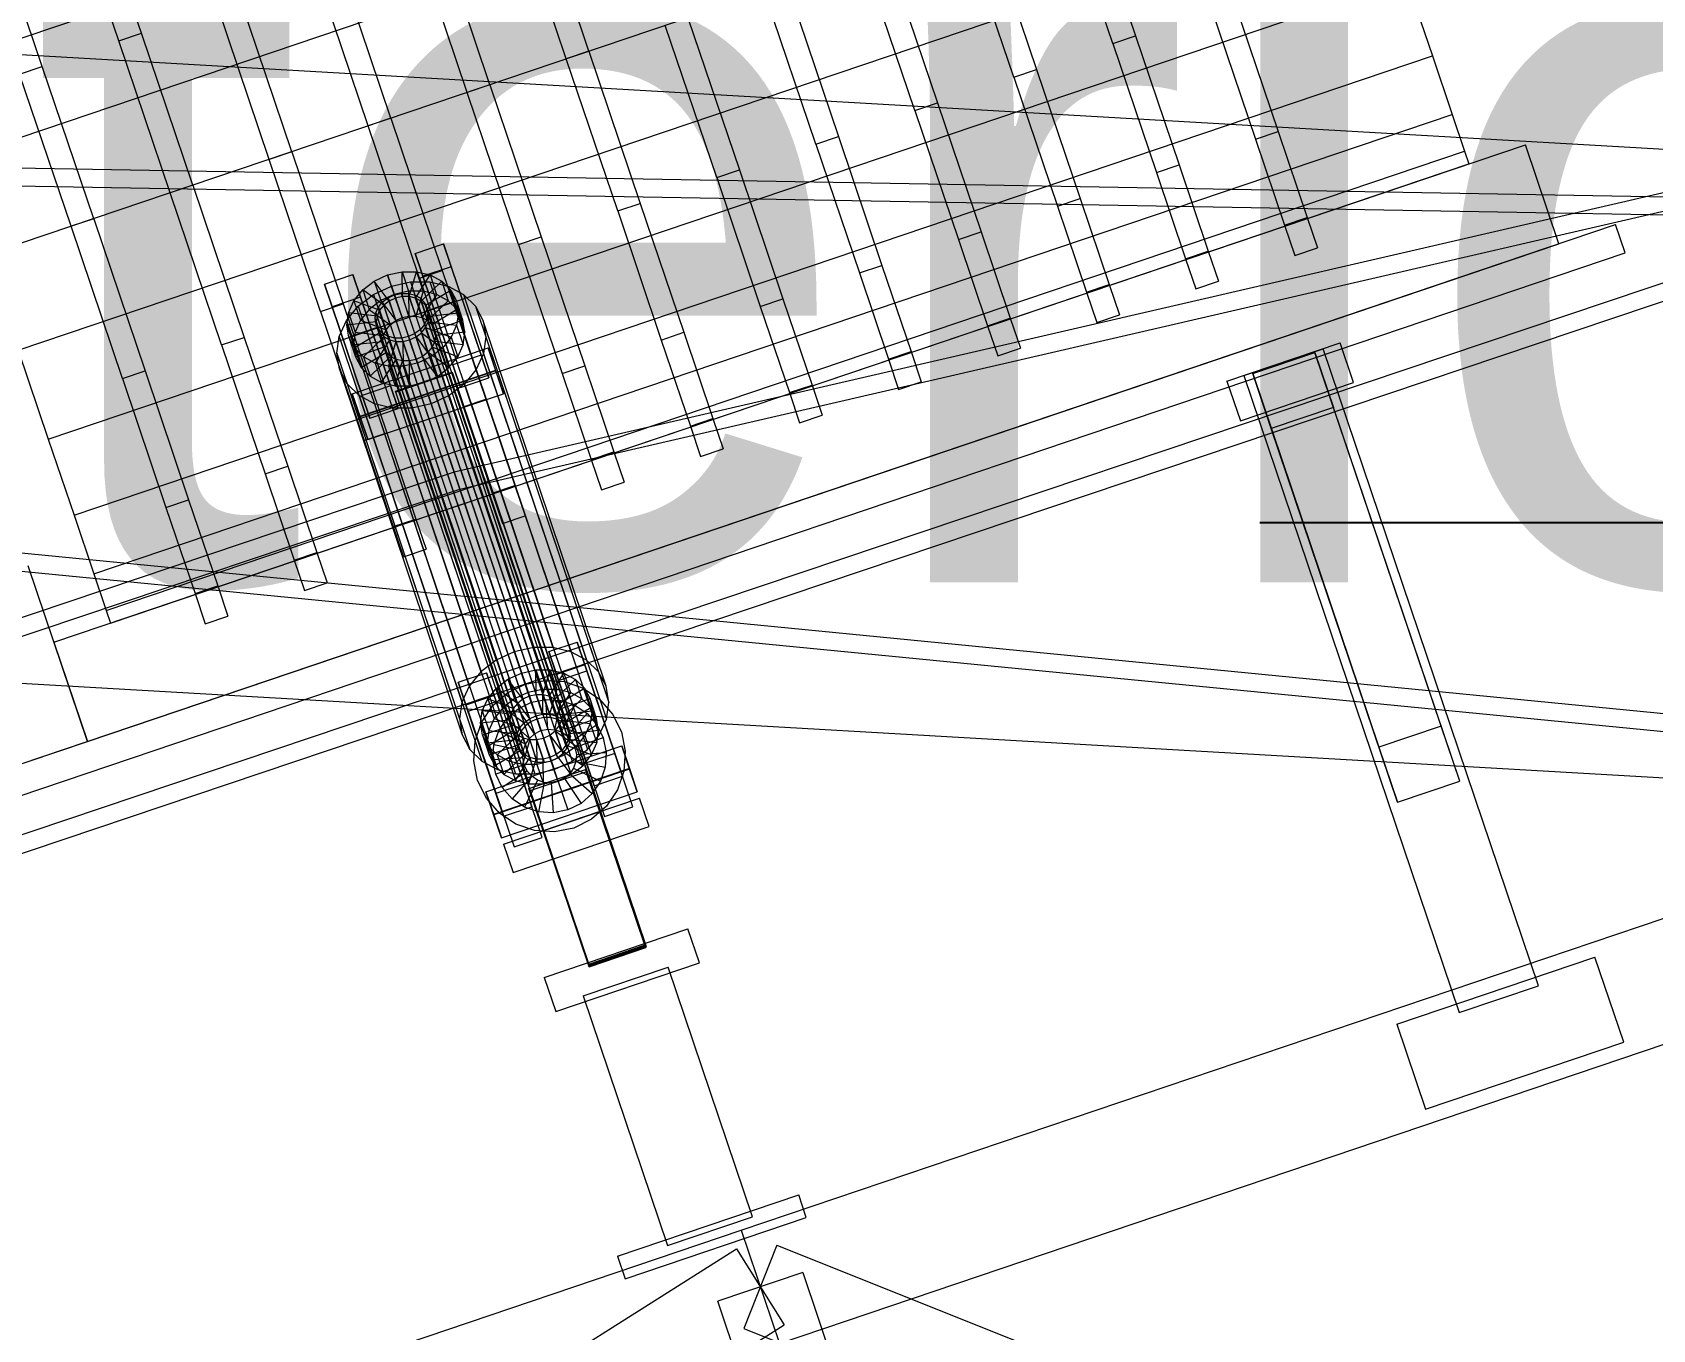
# Model space of a CAD drawing. Header units: millimetres. Extents: x -191664 to 191490, y -197311 to 10263.
# Drawn here: x 10054 to 10596, y 3220 to 3654 of the extents above; entities that cross this region are included whole.
import ezdxf

# ---------------------------------------------------------------- set-up
doc = ezdxf.new("R2010")
doc.units = ezdxf.units.MM
for name, color, linetype, lineweight in [('COTAS_O', 1, 'Continuous', 0), ('COTAS_P', 1, 'Continuous', 0), ('lateral_C01', 7, 'Continuous', 0), ('TEXTOS', 4, 'Continuous', 0)]:
    doc.layers.add(name, color=color, linetype=linetype, lineweight=lineweight)
doc.dimstyles.new('PLANTA_100', dxfattribs={"dimtxt": 250, "dimasz": 150, "dimexe": 150, "dimexo": 80, "dimgap": 100, "dimtad": 1, "dimtih": 1, "dimtoh": 1, "dimdec": 1, "dimdsep": 46, "dimcen": 0.09, "dimclrd": 1, "dimclre": 1, "dimclrt": 1, "dimadec": 0, "dimazin": 0, "dimtfac": 1, "dimtdec": 4, "dimtofl": 0, "dimtmove": 0, "dimatfit": 3, "dimfxl": 1, "dimtolj": 1, "dimtzin": 0, "dimarcsym": 0})

# ---------------------------------------------------------------- blocks, each defined once
blk = doc.blocks.new('*D6')
at = {"layer": 'COTAS_P', "color": 1, "lineweight": -2, "transparency": 16777216}
for p, q in [((10918.91, 3565.84), (10640.36, 4390.05)), ((1835.32, 1255.91), (10546.29, 4199.92)), ((1923.74, 525.79), (1645.19, 1349.99))]:
    blk.add_line(p, q, dxfattribs=at)
at = {"layer": 'COTAS_P', "color": 1, "transparency": 16777216}
for points in [[(10538.28, 4223.6), (10554.29, 4176.23), (10688.39, 4247.94)], [(1827.32, 1279.6), (1843.33, 1232.23), (1693.22, 1207.89)]]:
    blk.add_solid(points, dxfattribs=at)
at = {"layer": 'Defpoints', "color": 0, "transparency": 16777216}
for p in [(10688.39, 4247.94), (10944.53, 3490.06), (1949.36, 450)]:
    blk.add_point(p, dxfattribs=at)
blk = doc.blocks.new('*D23')
at = {"layer": 'COTAS_O', "color": 1, "lineweight": -2, "transparency": 16777216}
for p, q in [((10464.53, 3490.06), (10614.53, 3490.06)), ((10944.44, 3490.06), (10944.62, 3490.06)), ((10944.53, 3489.97), (10944.53, 3490.15))]:
    blk.add_line(p, q, dxfattribs=at)
at = {"layer": 'COTAS_O', "color": 1, "transparency": 16777216}
blk.add_solid([(10614.53, 3515.06), (10614.53, 3465.06), (10764.53, 3490.06)], dxfattribs=at)
at = {"layer": 'Defpoints', "color": 0, "transparency": 16777216}
for p in [(10764.53, 3490.06), (11124.53, 3490.06)]:
    blk.add_point(p, dxfattribs=at)

msp = doc.modelspace()

# ---------------------------------------------------------------- linework, layer by layer
at = {"layer": 'lateral_C01', "color": 147, "true_color": 0x1f7180}
for p, q in [((10017.34, 3641.15), (10472.08, 3794.83)), ((10027.38, 3611.45), (10482.11, 3765.13)), ((10492.89, 3733.25), (10038.16, 3579.57)), ((10048.93, 3547.7), (10503.66, 3701.38)), ((10415.35, 3650.34), (10398.15, 3701.24)), ((10405.73, 3703.8), (10422.93, 3652.9)), ((10082.53, 3651.28), (10067.95, 3694.43)), ((10090.11, 3653.84), (10075.53, 3696.99)), ((10232.36, 3645.21), (10215.16, 3696.11)), ((10239.94, 3647.77), (10222.74, 3698.67)), ((10382.2, 3639.13), (10364.99, 3690.03)), ((10372.57, 3692.59), (10389.78, 3641.69)), ((10056.95, 3642.64), (10042.37, 3685.79)), ((10199.21, 3634), (10182, 3684.9)), ((10206.79, 3636.56), (10189.58, 3687.46)), ((10349.04, 3627.92), (10331.84, 3678.82)), ((10339.42, 3681.39), (10356.62, 3630.49)), ((10166.05, 3622.79), (10148.85, 3673.69)), ((10173.63, 3625.36), (10156.43, 3676.26)), ((10058.97, 3517.99), (10513.7, 3671.68)), ((10315.88, 3616.72), (10298.68, 3667.62)), ((10306.26, 3670.18), (10323.46, 3619.28)), ((10513.7, 3671.68), (10522.32, 3646.17)), ((10132.89, 3611.59), (10115.69, 3662.49)), ((10140.47, 3614.15), (10123.27, 3665.05)), ((10448.51, 3661.54), (10463.1, 3618.39)), ((10456.09, 3664.1), (10470.67, 3620.95)), ((10282.72, 3605.51), (10265.52, 3656.41)), ((10273.1, 3658.97), (10290.3, 3608.07)), ((10082.53, 3651.28), (10090.11, 3653.84)), ((10099.73, 3600.38), (10082.53, 3651.28)), ((10107.31, 3602.94), (10090.11, 3653.84)), ((10415.35, 3650.34), (10422.93, 3652.9)), ((10415.35, 3650.34), (10429.94, 3607.18)), ((10422.93, 3652.9), (10437.52, 3609.75)), ((10067.59, 3492.49), (10522.32, 3646.17)), ((10239.94, 3647.77), (10232.36, 3645.21)), ((10249.57, 3594.31), (10232.36, 3645.21)), ((10239.94, 3647.77), (10257.15, 3596.87)), ((10522.32, 3646.17), (10528.93, 3626.6)), ((10049.37, 3640.08), (10056.95, 3642.64)), ((10066.58, 3589.18), (10049.37, 3640.08)), ((10074.16, 3591.74), (10056.95, 3642.64)), ((10382.2, 3639.13), (10389.78, 3641.69)), ((10389.78, 3641.69), (10404.36, 3598.54)), ((10206.79, 3636.56), (10199.21, 3634)), ((10216.41, 3583.1), (10199.21, 3634)), ((10206.79, 3636.56), (10223.99, 3585.66)), ((10382.2, 3639.13), (10396.78, 3595.98)), ((10349.04, 3627.92), (10356.62, 3630.49)), ((10356.62, 3630.49), (10371.2, 3587.33)), ((10074.2, 3472.91), (10528.93, 3626.6)), ((10173.63, 3625.36), (10166.05, 3622.79)), ((10173.63, 3625.36), (10190.83, 3574.45)), ((10349.04, 3627.92), (10363.62, 3584.77)), ((10528.93, 3626.6), (10533.09, 3614.29)), ((10183.25, 3571.89), (10166.05, 3622.79)), ((10315.88, 3616.72), (10323.46, 3619.28)), ((10323.46, 3619.28), (10338.04, 3576.13)), ((10463.1, 3618.39), (10470.67, 3620.95)), ((10463.1, 3618.39), (10472.84, 3589.56)), ((10470.67, 3620.95), (10480.42, 3592.12)), ((10078.36, 3460.61), (10533.09, 3614.29)), ((10140.47, 3614.15), (10132.89, 3611.59)), ((10140.47, 3614.15), (10157.67, 3563.25)), ((10315.88, 3616.72), (10330.47, 3573.57)), ((10533.09, 3614.29), (10534.51, 3610.1)), ((10079.78, 3456.41), (10534.51, 3610.1)), ((10150.09, 3560.69), (10132.89, 3611.59)), ((10282.72, 3605.51), (10290.3, 3608.07)), ((10290.3, 3608.07), (10304.89, 3564.92)), ((10429.94, 3607.18), (10437.52, 3609.75)), ((10429.94, 3607.18), (10439.68, 3578.35)), ((10437.52, 3609.75), (10447.26, 3580.91)), ((10107.31, 3602.94), (10099.73, 3600.38)), ((10107.31, 3602.94), (10124.52, 3552.04)), ((10282.72, 3605.51), (10297.31, 3562.36)), ((10116.94, 3549.48), (10099.73, 3600.38)), ((10249.57, 3594.31), (10257.15, 3596.87)), ((10257.15, 3596.87), (10271.73, 3553.72)), ((10396.78, 3595.98), (10404.36, 3598.54)), ((10396.78, 3595.98), (10406.52, 3567.15)), ((10404.36, 3598.54), (10414.1, 3569.71)), ((10074.16, 3591.74), (10066.58, 3589.18)), ((10074.16, 3591.74), (10091.36, 3540.84)), ((10249.57, 3594.31), (10264.15, 3551.15)), ((10472.84, 3589.56), (10480.42, 3592.12)), ((10480.42, 3592.12), (10483.84, 3581.99)), ((10083.78, 3538.28), (10066.58, 3589.18)), ((10216.41, 3583.1), (10223.99, 3585.66)), ((10223.99, 3585.66), (10238.57, 3542.51)), ((10363.62, 3584.77), (10371.2, 3587.33)), ((10371.2, 3587.33), (10380.95, 3558.5)), ((10472.84, 3589.56), (10476.26, 3579.43)), ((10216.41, 3583.1), (10230.99, 3539.95)), ((10363.62, 3584.77), (10373.37, 3555.94)), ((10439.68, 3578.35), (10447.26, 3580.91)), ((10447.26, 3580.91), (10450.68, 3570.79)), ((10476.26, 3579.43), (10483.84, 3581.99)), ((10183.25, 3571.89), (10190.83, 3574.45)), ((10190.83, 3574.45), (10205.41, 3531.3)), ((10330.47, 3573.57), (10338.04, 3576.13)), ((10338.04, 3576.13), (10347.79, 3547.3)), ((10439.68, 3578.35), (10443.1, 3568.23)), ((10183.25, 3571.89), (10197.84, 3528.74)), ((10330.47, 3573.57), (10340.21, 3544.73)), ((10406.52, 3567.15), (10414.1, 3569.71)), ((10414.1, 3569.71), (10417.53, 3559.58)), ((10443.1, 3568.23), (10450.68, 3570.79)), ((10297.31, 3562.36), (10304.89, 3564.92)), ((10304.89, 3564.92), (10314.63, 3536.09)), ((10406.52, 3567.15), (10409.95, 3557.02)), ((10150.09, 3560.69), (10157.67, 3563.25)), ((10150.09, 3560.69), (10164.68, 3517.54)), ((10157.67, 3563.25), (10172.26, 3520.1)), ((10297.31, 3562.36), (10307.05, 3533.53)), ((10373.37, 3555.94), (10380.95, 3558.5)), ((10380.95, 3558.5), (10384.37, 3548.38)), ((10409.95, 3557.02), (10417.53, 3559.58)), ((10264.15, 3551.15), (10271.73, 3553.72)), ((10271.73, 3553.72), (10281.47, 3524.88)), ((10373.37, 3555.94), (10376.79, 3545.82)), ((10048.93, 3547.7), (10058.97, 3517.99)), ((10116.94, 3549.48), (10124.52, 3552.04)), ((10116.94, 3549.48), (10131.52, 3506.33)), ((10124.52, 3552.04), (10139.1, 3508.89)), ((10264.15, 3551.15), (10273.89, 3522.32)), ((10340.21, 3544.73), (10347.79, 3547.3)), ((10347.79, 3547.3), (10351.21, 3537.17)), ((10376.79, 3545.82), (10384.37, 3548.38)), ((10230.99, 3539.95), (10238.57, 3542.51)), ((10238.57, 3542.51), (10248.32, 3513.68)), ((10340.21, 3544.73), (10343.63, 3534.61)), ((10083.78, 3538.28), (10091.36, 3540.84)), ((10083.78, 3538.28), (10098.36, 3495.12)), ((10091.36, 3540.84), (10105.94, 3497.69)), ((10230.99, 3539.95), (10240.74, 3511.12)), ((10343.63, 3534.61), (10351.21, 3537.17)), ((10197.84, 3528.74), (10205.41, 3531.3)), ((10205.41, 3531.3), (10215.16, 3502.47)), ((10307.05, 3533.53), (10314.63, 3536.09)), ((10307.05, 3533.53), (10310.47, 3523.4)), ((10314.63, 3536.09), (10318.05, 3525.96)), ((10197.84, 3528.74), (10207.58, 3499.91)), ((10310.47, 3523.4), (10318.05, 3525.96)), ((10164.68, 3517.54), (10172.26, 3520.1)), ((10172.26, 3520.1), (10182, 3491.26)), ((10273.89, 3522.32), (10281.47, 3524.88)), ((10273.89, 3522.32), (10277.32, 3512.2)), ((10281.47, 3524.88), (10284.9, 3514.76)), ((10058.97, 3517.99), (10067.59, 3492.49)), ((10164.68, 3517.54), (10174.42, 3488.7)), ((10277.32, 3512.2), (10284.9, 3514.76)), ((10240.74, 3511.12), (10248.32, 3513.68)), ((10240.74, 3511.12), (10244.16, 3500.99)), ((10248.32, 3513.68), (10251.74, 3503.55)), ((10131.52, 3506.33), (10139.1, 3508.89)), ((10131.52, 3506.33), (10141.26, 3477.5)), ((10139.1, 3508.89), (10148.84, 3480.06)), ((10207.58, 3499.91), (10215.16, 3502.47)), ((10207.58, 3499.91), (10211, 3489.78)), ((10215.16, 3502.47), (10218.58, 3492.35)), ((10244.16, 3500.99), (10251.74, 3503.55)), ((10098.36, 3495.12), (10105.94, 3497.69)), ((10098.36, 3495.12), (10108.11, 3466.29)), ((10105.94, 3497.69), (10115.69, 3468.85)), ((10067.59, 3492.49), (10074.2, 3472.91)), ((10174.42, 3488.7), (10182, 3491.26)), ((10174.42, 3488.7), (10177.84, 3478.58)), ((10182, 3491.26), (10185.42, 3481.14)), ((10211, 3489.78), (10218.58, 3492.35)), ((10141.26, 3477.5), (10148.84, 3480.06)), ((10141.26, 3477.5), (10144.69, 3467.37)), ((10148.84, 3480.06), (10152.27, 3469.93)), ((10177.84, 3478.58), (10185.42, 3481.14)), ((10074.2, 3472.91), (10078.36, 3460.61)), ((10108.11, 3466.29), (10115.69, 3468.85)), ((10108.11, 3466.29), (10111.53, 3456.17)), ((10115.69, 3468.85), (10119.11, 3458.73)), ((10144.69, 3467.37), (10152.27, 3469.93)), ((10078.36, 3460.61), (10079.78, 3456.41)), ((10111.53, 3456.17), (10119.11, 3458.73))]:
    msp.add_line(p, q, dxfattribs=at)
at = {"layer": 'lateral_C01', "color": 139, "true_color": 0x345e4e}
for p, q in [((10885.28, 3666.37), (10194.79, 3506.93)), ((10216.71, 3441.68), (10885.28, 3666.37)), ((10196.7, 3501.24), (10887.19, 3660.68)), ((10887.19, 3660.68), (10218.62, 3436)), ((10194.79, 3506.93), (9768.23, 3363.58)), ((10216.71, 3441.68), (10194.79, 3506.93)), ((10194.79, 3506.93), (10196.7, 3501.24)), ((9770.14, 3357.89), (10196.7, 3501.24)), ((10196.7, 3501.24), (10218.62, 3436)), ((9790.16, 3298.33), (10216.71, 3441.68)), ((10218.62, 3436), (9792.07, 3292.65))]:
    msp.add_line(p, q, dxfattribs=at)
at = {"layer": 'lateral_C01', "color": 33, "true_color": 0xb6a256}
for p, q in [((9949.44, 3652.38), (10950.55, 3594.88)), ((9937.4, 3442.73), (10938.51, 3385.23))]:
    msp.add_line(p, q, dxfattribs=at)
at = {"layer": 'lateral_C01', "color": 139, "true_color": 0x354b57}
for p, q in [((10060.83, 3450.01), (10553.46, 3616.5)), ((10564.66, 3583.34), (10553.46, 3616.5)), ((9863.62, 3346.41), (10583.61, 3589.75)), ((10586.81, 3580.27), (10583.61, 3589.75)), ((9866.82, 3336.94), (10586.81, 3580.27)), ((10072.04, 3416.85), (10564.66, 3583.34)), ((10181.75, 3580.09), (10191.23, 3583.29)), ((10184.31, 3572.48), (10181.75, 3580.09)), ((10181.75, 3580.09), (10194.37, 3542.85)), ((10191.23, 3583.29), (10193.79, 3575.68)), ((10203.85, 3546.05), (10191.23, 3583.29)), ((10193.79, 3575.68), (10184.31, 3572.48)), ((10193.79, 3575.68), (10206.41, 3538.44)), ((10151.44, 3569.84), (10160.91, 3573.04)), ((10154, 3562.23), (10151.44, 3569.84)), ((10151.44, 3569.84), (10164.06, 3532.6)), ((10160.91, 3573.04), (10163.47, 3565.43)), ((10173.53, 3535.81), (10160.91, 3573.04)), ((10196.93, 3535.24), (10184.31, 3572.48)), ((10163.47, 3565.43), (10154, 3562.23)), ((10163.47, 3565.43), (10176.09, 3528.19)), ((10166.62, 3524.99), (10154, 3562.23)), ((10160.69, 3533.19), (10206.16, 3548.56)), ((10206.16, 3548.56), (10208.72, 3540.95)), ((10208.79, 3540.81), (10206.16, 3548.56)), ((10453.54, 3537.34), (10491.44, 3550.15)), ((10459.23, 3539.26), (10485.75, 3548.23)), ((10557.79, 3335.07), (10485.75, 3548.23)), ((10495.92, 3536.89), (10491.44, 3550.15)), ((10203.85, 3546.05), (10194.37, 3542.85)), ((10194.37, 3542.85), (10196.93, 3535.24)), ((10206.41, 3538.44), (10203.85, 3546.05)), ((10462.16, 3539.97), (10483, 3547.01)), ((10483, 3547.01), (10489.23, 3528.58)), ((10525.26, 3421.96), (10483, 3547.01)), ((10208.72, 3540.95), (10163.25, 3525.58)), ((10208.79, 3540.81), (10163.32, 3525.44)), ((10175.19, 3533.99), (10194.14, 3540.4)), ((10194.22, 3540.15), (10175.27, 3533.75)), ((10194.14, 3540.4), (10194.22, 3540.15)), ((10259.01, 3348.45), (10194.14, 3540.4)), ((10194.22, 3540.15), (10259.1, 3348.21)), ((10196.93, 3535.24), (10206.41, 3538.44)), ((10208.72, 3540.95), (10211.35, 3533.19)), ((10211.35, 3533.19), (10208.79, 3540.81)), ((10453.54, 3537.34), (10458.02, 3524.08)), ((10458.02, 3524.08), (10495.92, 3536.89)), ((10459.23, 3539.26), (10531.27, 3326.11)), ((10468.38, 3521.54), (10462.16, 3539.97)), ((10462.16, 3539.97), (10504.42, 3414.92)), ((10163.25, 3525.58), (10160.69, 3533.19)), ((10160.69, 3533.19), (10163.32, 3525.44)), ((10173.53, 3535.81), (10164.06, 3532.6)), ((10164.06, 3532.6), (10166.62, 3524.99)), ((10165.88, 3517.82), (10211.35, 3533.19)), ((10176.09, 3528.19), (10173.53, 3535.81)), ((10175.27, 3533.75), (10175.19, 3533.99)), ((10240.07, 3342.04), (10175.19, 3533.99)), ((10240.15, 3341.8), (10175.27, 3533.75)), ((10165.88, 3517.82), (10163.25, 3525.58)), ((10163.32, 3525.44), (10165.88, 3517.82)), ((10166.62, 3524.99), (10176.09, 3528.19)), ((10489.23, 3528.58), (10468.38, 3521.54)), ((10531.49, 3403.53), (10489.23, 3528.58)), ((10510.65, 3396.48), (10468.38, 3521.54)), ((10072.04, 3416.85), (10052.19, 3475.59)), ((10060.83, 3450.01), (10072.04, 3416.85)), ((10226.52, 3446.88), (10235.99, 3450.08)), ((10235.99, 3450.08), (10238.55, 3442.47)), ((10248.61, 3412.85), (10235.99, 3450.08)), ((10229.08, 3439.27), (10226.52, 3446.88)), ((10226.52, 3446.88), (10239.14, 3409.64)), ((10196.2, 3436.64), (10205.68, 3439.84)), ((10205.68, 3439.84), (10208.24, 3432.23)), ((10218.3, 3402.6), (10205.68, 3439.84)), ((10238.55, 3442.47), (10229.08, 3439.27)), ((10241.7, 3402.03), (10229.08, 3439.27)), ((10229.81, 3437.25), (10239.29, 3440.45)), ((10238.55, 3442.47), (10251.17, 3405.23)), ((10254.66, 3394.97), (10239.29, 3440.45)), ((10198.76, 3429.03), (10196.2, 3436.64)), ((10196.2, 3436.64), (10208.82, 3399.4)), ((10229.81, 3437.25), (10245.18, 3391.77)), ((10208.24, 3432.23), (10198.76, 3429.03)), ((10211.38, 3391.79), (10198.76, 3429.03)), ((10199.5, 3427), (10208.97, 3430.2)), ((10208.24, 3432.23), (10220.86, 3394.99)), ((10224.34, 3384.73), (10208.97, 3430.2)), ((10199.5, 3427), (10214.87, 3381.53)), ((10525.26, 3421.96), (10504.42, 3414.92)), ((10531.49, 3403.53), (10525.26, 3421.96)), ((9882.57, 3352.82), (10072.04, 3416.85)), ((10205.46, 3399.99), (10250.93, 3415.36)), ((10248.61, 3412.85), (10239.14, 3409.64)), ((10251.17, 3405.23), (10248.61, 3412.85)), ((10250.93, 3415.36), (10253.49, 3407.75)), ((10253.56, 3407.6), (10250.93, 3415.36)), ((10504.42, 3414.92), (10510.65, 3396.48)), ((10253.49, 3407.75), (10208.01, 3392.38)), ((10253.56, 3407.6), (10208.09, 3392.23)), ((10219.87, 3401.06), (10238.81, 3407.46)), ((10239.08, 3406.68), (10220.13, 3400.27)), ((10238.81, 3407.46), (10239.08, 3406.68)), ((10258.7, 3348.64), (10238.81, 3407.46)), ((10239.08, 3406.68), (10258.96, 3347.86)), ((10239.14, 3409.64), (10241.7, 3402.03)), ((10253.49, 3407.75), (10256.12, 3399.99)), ((10256.12, 3399.99), (10253.56, 3407.6)), ((10218.3, 3402.6), (10208.82, 3399.4)), ((10220.86, 3394.99), (10218.3, 3402.6)), ((10220.13, 3400.27), (10219.87, 3401.06)), ((10239.75, 3342.24), (10219.87, 3401.06)), ((10241.7, 3402.03), (10251.17, 3405.23)), ((10510.65, 3396.48), (10531.49, 3403.53)), ((10208.01, 3392.38), (10205.46, 3399.99)), ((10205.46, 3399.99), (10208.09, 3392.23)), ((10208.82, 3399.4), (10211.38, 3391.79)), ((10210.64, 3384.62), (10256.12, 3399.99)), ((10211.38, 3382.46), (10256.86, 3397.83)), ((10240.01, 3341.45), (10220.13, 3400.27)), ((10260.06, 3388.36), (10256.86, 3397.83)), ((10210.64, 3384.62), (10208.01, 3392.38)), ((10208.09, 3392.23), (10210.64, 3384.62)), ((10211.38, 3391.79), (10220.86, 3394.99)), ((10243.59, 3393.35), (10224.65, 3386.94)), ((10243.59, 3393.35), (10258.83, 3348.25)), ((10245.18, 3391.77), (10254.66, 3394.97)), ((10214.59, 3372.99), (10260.06, 3388.36)), ((10214.87, 3381.53), (10224.34, 3384.73)), ((10239.89, 3341.85), (10224.65, 3386.94)), ((10211.38, 3382.46), (10214.59, 3372.99)), ((10290.92, 3253.32), (10613.02, 3362.18)), ((10224.98, 3337.87), (10273.1, 3354.13)), ((10276.95, 3342.76), (10273.1, 3354.13)), ((10258.7, 3348.64), (10239.75, 3342.24)), ((10258.83, 3348.25), (10239.89, 3341.85)), ((10240.01, 3341.45), (10258.96, 3347.86)), ((10259.01, 3348.45), (10240.07, 3342.04)), ((10240.15, 3341.8), (10259.1, 3348.21)), ((10258.96, 3347.86), (10258.7, 3348.64)), ((10259.1, 3348.21), (10259.01, 3348.45)), ((10228.82, 3326.5), (10276.95, 3342.76)), ((10238.03, 3331.72), (10266.45, 3341.33)), ((10239.75, 3342.24), (10240.01, 3341.45)), ((10240.07, 3342.04), (10240.15, 3341.8)), ((10294.69, 3257.77), (10266.45, 3341.33)), ((10510.41, 3322.23), (10576.73, 3344.64)), ((10586.33, 3316.22), (10576.73, 3344.64)), ((10224.98, 3337.87), (10228.82, 3326.5)), ((10238.03, 3331.72), (10266.27, 3248.16)), ((10531.27, 3326.11), (10557.79, 3335.07)), ((10303.72, 3215.43), (10625.83, 3324.29)), ((10510.41, 3322.23), (10520.02, 3293.81)), ((10520.02, 3293.81), (10586.33, 3316.22)), ((10249.53, 3244.61), (10310.16, 3265.1)), ((10312.72, 3257.53), (10310.16, 3265.1)), ((10252.09, 3237.03), (10312.72, 3257.53)), ((10266.27, 3248.16), (10294.69, 3257.77)), ((9154.09, 2869.11), (10290.92, 3253.32)), ((10290.92, 3253.32), (10303.72, 3215.43)), ((9245.33, 2588.12), (10289.31, 3247.06)), ((10249.53, 3244.61), (10252.09, 3237.03)), ((10289.31, 3247.06), (10305.33, 3221.69)), ((10302.89, 3248.31), (10291.75, 3220.45)), ((10302.89, 3248.31), (10717.84, 3082.43)), ((10311.53, 3239.18), (10283.11, 3229.57)), ((10311.53, 3239.18), (10404.38, 2964.45)), ((10375.96, 2954.84), (10283.11, 3229.57)), ((9261.35, 2562.75), (10305.33, 3221.69)), ((10291.75, 3220.45), (10706.71, 3054.57))]:
    msp.add_line(p, q, dxfattribs=at)
at = {"layer": 'lateral_C01', "color": 9, "true_color": 0xbac6cb}
for p, q in [((9944.52, 3610.54), (10946.33, 3593.04)), ((9944.42, 3604.54), (10946.22, 3587.04)), ((10169.5, 3562.17), (10170.89, 3563.87)), ((10170.89, 3563.87), (10172.71, 3565.26)), ((10170.89, 3563.87), (10218.57, 3421.97)), ((10172.71, 3565.26), (10174.83, 3566.25)), ((10172.71, 3565.26), (10220.39, 3423.36)), ((10174.83, 3566.25), (10177.12, 3566.76)), ((10174.83, 3566.25), (10222.52, 3424.34)), ((10177.12, 3566.76), (10179.41, 3566.75)), ((10177.12, 3566.76), (10224.81, 3424.85)), ((10179.41, 3566.75), (10181.55, 3566.24)), ((10179.41, 3566.75), (10227.1, 3424.85)), ((10181.55, 3566.24), (10183.4, 3565.25)), ((10181.55, 3566.24), (10229.24, 3424.34)), ((10183.4, 3565.25), (10184.82, 3563.86)), ((10183.4, 3565.25), (10231.09, 3423.35)), ((10184.82, 3563.86), (10185.72, 3562.15)), ((10184.82, 3563.86), (10232.51, 3421.95)), ((10168.35, 3558.29), (10168.63, 3560.26)), ((10168.67, 3556.38), (10168.35, 3558.29)), ((10168.35, 3558.29), (10216.04, 3416.39)), ((10168.63, 3560.26), (10169.5, 3562.17)), ((10168.63, 3560.26), (10216.32, 3418.36)), ((10169.5, 3562.17), (10217.18, 3420.26)), ((10185.76, 3558.27), (10184.9, 3556.37)), ((10185.72, 3562.15), (10186.05, 3560.24)), ((10233.41, 3420.24), (10185.72, 3562.15)), ((10186.05, 3560.24), (10185.76, 3558.27)), ((10185.76, 3558.27), (10233.45, 3416.37)), ((10186.05, 3560.24), (10233.73, 3418.34)), ((10169.57, 3554.68), (10168.67, 3556.38)), ((10168.67, 3556.38), (10216.36, 3414.48)), ((10171, 3553.28), (10169.57, 3554.68)), ((10169.57, 3554.68), (10217.26, 3412.77)), ((10172.84, 3552.29), (10171, 3553.28)), ((10171, 3553.28), (10218.69, 3411.38)), ((10181.69, 3553.27), (10179.56, 3552.28)), ((10183.51, 3554.66), (10181.69, 3553.27)), ((10181.69, 3553.27), (10229.38, 3411.36)), ((10184.9, 3556.37), (10183.51, 3554.66)), ((10183.51, 3554.66), (10231.2, 3412.76)), ((10184.9, 3556.37), (10232.59, 3414.46)), ((10174.98, 3551.78), (10172.84, 3552.29)), ((10172.84, 3552.29), (10220.53, 3410.39)), ((10177.28, 3551.78), (10174.98, 3551.78)), ((10174.98, 3551.78), (10222.67, 3409.87)), ((10179.56, 3552.28), (10177.28, 3551.78)), ((10177.28, 3551.78), (10224.97, 3409.87)), ((10179.56, 3552.28), (10227.25, 3410.38)), ((9937.88, 3490.82), (10935.11, 3393.51)), ((9937.3, 3484.85), (10934.53, 3387.54)), ((10220.39, 3423.36), (10218.57, 3421.97)), ((10222.52, 3424.34), (10220.39, 3423.36)), ((10224.81, 3424.85), (10222.52, 3424.34)), ((10227.1, 3424.85), (10224.81, 3424.85)), ((10229.24, 3424.34), (10227.1, 3424.85)), ((10231.09, 3423.35), (10229.24, 3424.34)), ((10232.51, 3421.95), (10231.09, 3423.35)), ((10216.32, 3418.36), (10216.04, 3416.39)), ((10217.18, 3420.26), (10216.32, 3418.36)), ((10218.57, 3421.97), (10217.18, 3420.26)), ((10218.69, 3415.93), (10220, 3417.88)), ((10220, 3417.88), (10221.77, 3419.42)), ((10221.77, 3419.42), (10223.88, 3420.46)), ((10223.88, 3420.46), (10226.18, 3420.92)), ((10226.18, 3420.92), (10228.52, 3420.76)), ((10228.52, 3420.76), (10230.75, 3420)), ((10230.75, 3420), (10232.7, 3418.69)), ((10233.41, 3420.24), (10232.51, 3421.95)), ((10232.7, 3418.69), (10234.25, 3416.92)), ((10233.73, 3418.34), (10233.41, 3420.24)), ((10233.45, 3416.37), (10233.73, 3418.34)), ((10234.25, 3416.92), (10235.28, 3414.82)), ((10216.04, 3416.39), (10216.36, 3414.48)), ((10216.36, 3414.48), (10217.26, 3412.77)), ((10217.26, 3412.77), (10218.69, 3411.38)), ((10217.78, 3411.36), (10217.93, 3413.7)), ((10217.93, 3413.7), (10218.69, 3415.93)), ((10229.38, 3411.36), (10231.2, 3412.76)), ((10231.2, 3412.76), (10232.59, 3414.46)), ((10232.59, 3414.46), (10233.45, 3416.37)), ((10235.28, 3414.82), (10235.74, 3412.51)), ((10235.74, 3412.51), (10235.58, 3410.17)), ((10218.23, 3409.05), (10217.78, 3411.36)), ((10219.27, 3406.94), (10218.23, 3409.05)), ((10218.69, 3411.38), (10220.53, 3410.39)), ((10220.81, 3405.18), (10219.27, 3406.94)), ((10220.53, 3410.39), (10222.67, 3409.87)), ((10222.67, 3409.87), (10224.97, 3409.87)), ((10224.97, 3409.87), (10227.25, 3410.38)), ((10227.25, 3410.38), (10229.38, 3411.36)), ((10234.82, 3407.94), (10233.52, 3405.99)), ((10235.58, 3410.17), (10234.82, 3407.94)), ((10222.77, 3403.87), (10220.81, 3405.18)), ((10224.99, 3403.11), (10222.77, 3403.87)), ((10227.33, 3402.95), (10224.99, 3403.11)), ((10229.64, 3403.41), (10227.33, 3402.95)), ((10231.75, 3404.44), (10229.64, 3403.41)), ((10233.52, 3405.99), (10231.75, 3404.44))]:
    msp.add_line(p, q, dxfattribs=at)
at = {"layer": 'lateral_C01', "color": 155, "true_color": 0x617580}
for p, q in [((10164.24, 3567.9), (10168.08, 3570.84)), ((10168.08, 3570.84), (10172.57, 3572.92)), ((10173.07, 3564.18), (10168.08, 3570.84)), ((10168.08, 3570.84), (10170.27, 3564.32)), ((10172.57, 3572.92), (10177.4, 3573.99)), ((10175.2, 3565.16), (10172.57, 3572.92)), ((10172.57, 3572.92), (10174.76, 3566.4)), ((10177.48, 3565.67), (10177.4, 3573.99)), ((10177.4, 3573.99), (10182.24, 3573.99)), ((10177.4, 3573.99), (10179.59, 3567.47)), ((10179.78, 3565.67), (10182.24, 3573.99)), ((10181.92, 3565.15), (10186.76, 3572.9)), ((10182.24, 3573.99), (10186.76, 3572.9)), ((10182.24, 3573.99), (10184.43, 3567.46)), ((10183.76, 3564.17), (10190.65, 3570.82)), ((10186.76, 3572.9), (10190.65, 3570.82)), ((10186.76, 3572.9), (10188.95, 3566.38)), ((10190.65, 3570.82), (10193.66, 3567.87)), ((10190.65, 3570.82), (10192.85, 3564.29)), ((10159.48, 3560.28), (10161.3, 3564.3)), ((10161.3, 3564.3), (10164.24, 3567.9)), ((10169.86, 3561.08), (10161.3, 3564.3)), ((10161.3, 3564.3), (10163.5, 3557.78)), ((10171.25, 3562.79), (10164.24, 3567.9)), ((10164.24, 3567.9), (10166.43, 3561.38)), ((10170.27, 3564.32), (10166.43, 3561.38)), ((10174.76, 3566.4), (10170.27, 3564.32)), ((10170.27, 3564.32), (10175.26, 3557.65)), ((10173.07, 3564.18), (10171.25, 3562.79)), ((10175.2, 3565.16), (10173.07, 3564.18)), ((10175.26, 3557.65), (10173.07, 3564.18)), ((10179.59, 3567.47), (10174.76, 3566.4)), ((10174.76, 3566.4), (10177.39, 3558.64)), ((10177.48, 3565.67), (10175.2, 3565.16)), ((10177.39, 3558.64), (10175.2, 3565.16)), ((10179.78, 3565.67), (10177.48, 3565.67)), ((10179.68, 3559.14), (10177.48, 3565.67)), ((10184.43, 3567.46), (10179.59, 3567.47)), ((10179.59, 3567.47), (10179.68, 3559.14)), ((10181.92, 3565.15), (10179.78, 3565.67)), ((10181.97, 3559.14), (10179.78, 3565.67)), ((10183.76, 3564.17), (10181.92, 3565.15)), ((10184.11, 3558.63), (10181.92, 3565.15)), ((10184.43, 3567.46), (10181.97, 3559.14)), ((10185.19, 3562.77), (10183.76, 3564.17)), ((10185.96, 3557.64), (10183.76, 3564.17)), ((10188.95, 3566.38), (10184.11, 3558.63)), ((10188.95, 3566.38), (10184.43, 3567.46)), ((10185.19, 3562.77), (10193.66, 3567.87)), ((10192.85, 3564.29), (10185.96, 3557.64)), ((10195.56, 3564.26), (10186.09, 3561.06)), ((10192.85, 3564.29), (10188.95, 3566.38)), ((10195.85, 3561.35), (10192.85, 3564.29)), ((10193.66, 3567.87), (10195.56, 3564.26)), ((10193.66, 3567.87), (10195.85, 3561.35)), ((10197.76, 3557.74), (10195.56, 3564.26)), ((10195.56, 3564.26), (10196.24, 3560.24)), ((10158.88, 3556.12), (10159.48, 3560.28)), ((10169, 3559.17), (10159.48, 3560.28)), ((10159.48, 3560.28), (10161.67, 3553.76)), ((10166.43, 3561.38), (10163.5, 3557.78)), ((10166.43, 3561.38), (10173.44, 3556.26)), ((10169, 3559.17), (10168.71, 3557.2)), ((10169.86, 3561.08), (10169, 3559.17)), ((10171.19, 3552.65), (10169, 3559.17)), ((10171.25, 3562.79), (10169.86, 3561.08)), ((10172.05, 3554.55), (10169.86, 3561.08)), ((10173.44, 3556.26), (10171.25, 3562.79)), ((10175.26, 3557.65), (10177.39, 3558.64)), ((10177.39, 3558.64), (10179.68, 3559.14)), ((10179.68, 3559.14), (10181.97, 3559.14)), ((10181.97, 3559.14), (10184.11, 3558.63)), ((10184.11, 3558.63), (10185.96, 3557.64)), ((10186.09, 3561.06), (10185.19, 3562.77)), ((10187.38, 3556.25), (10185.19, 3562.77)), ((10186.09, 3561.06), (10188.28, 3554.54)), ((10186.41, 3559.16), (10186.09, 3561.06)), ((10186.13, 3557.18), (10186.41, 3559.16)), ((10186.41, 3559.16), (10196.24, 3560.24)), ((10188.6, 3552.63), (10186.41, 3559.16)), ((10195.85, 3561.35), (10187.38, 3556.25)), ((10196.24, 3560.24), (10195.65, 3556.08)), ((10197.76, 3557.74), (10195.85, 3561.35)), ((10196.24, 3560.24), (10198.44, 3553.72)), ((10168.71, 3557.2), (10158.88, 3556.12)), ((10158.88, 3556.12), (10161.08, 3549.59)), ((10159.56, 3552.1), (10158.88, 3556.12)), ((10169.04, 3555.3), (10159.56, 3552.1)), ((10161.67, 3553.76), (10161.08, 3549.59)), ((10169.94, 3553.59), (10161.47, 3548.49)), ((10163.5, 3557.78), (10161.67, 3553.76)), ((10161.67, 3553.76), (10171.19, 3552.65)), ((10163.5, 3557.78), (10172.05, 3554.55)), ((10170.91, 3550.68), (10168.71, 3557.2)), ((10168.71, 3557.2), (10169.04, 3555.3)), ((10171.23, 3548.77), (10169.04, 3555.3)), ((10169.04, 3555.3), (10169.94, 3553.59)), ((10172.13, 3547.06), (10169.94, 3553.59)), ((10169.94, 3553.59), (10171.36, 3552.19)), ((10170.91, 3550.68), (10171.19, 3552.65)), ((10171.19, 3552.65), (10172.05, 3554.55)), ((10172.05, 3554.55), (10173.44, 3556.26)), ((10173.44, 3556.26), (10175.26, 3557.65)), ((10182.06, 3552.18), (10183.88, 3553.57)), ((10183.88, 3553.57), (10185.27, 3555.28)), ((10183.88, 3553.57), (10190.89, 3548.45)), ((10186.07, 3547.05), (10183.88, 3553.57)), ((10185.27, 3555.28), (10186.13, 3557.18)), ((10185.27, 3555.28), (10193.82, 3552.06)), ((10187.46, 3548.75), (10185.27, 3555.28)), ((10185.96, 3557.64), (10187.38, 3556.25)), ((10186.13, 3557.18), (10195.65, 3556.08)), ((10188.32, 3550.66), (10186.13, 3557.18)), ((10187.38, 3556.25), (10188.28, 3554.54)), ((10188.28, 3554.54), (10197.76, 3557.74)), ((10188.28, 3554.54), (10188.6, 3552.63)), ((10188.6, 3552.63), (10188.32, 3550.66)), ((10198.44, 3553.72), (10188.6, 3552.63)), ((10195.65, 3556.08), (10193.82, 3552.06)), ((10195.65, 3556.08), (10197.84, 3549.55)), ((10198.44, 3553.72), (10197.76, 3557.74)), ((10197.84, 3549.55), (10198.44, 3553.72)), ((10159.56, 3552.1), (10161.76, 3545.57)), ((10161.47, 3548.49), (10159.56, 3552.1)), ((10161.08, 3549.59), (10170.91, 3550.68)), ((10161.08, 3549.59), (10161.76, 3545.57)), ((10161.47, 3548.49), (10163.66, 3541.96)), ((10164.47, 3545.54), (10161.47, 3548.49)), ((10161.76, 3545.57), (10171.23, 3548.77)), ((10171.36, 3552.19), (10164.47, 3545.54)), ((10173.21, 3551.2), (10168.37, 3543.45)), ((10171.23, 3548.77), (10170.91, 3550.68)), ((10172.13, 3547.06), (10171.23, 3548.77)), ((10173.55, 3545.67), (10171.36, 3552.19)), ((10171.36, 3552.19), (10173.21, 3551.2)), ((10175.35, 3550.69), (10172.89, 3542.37)), ((10175.4, 3544.68), (10173.21, 3551.2)), ((10173.21, 3551.2), (10175.35, 3550.69)), ((10177.54, 3544.17), (10175.35, 3550.69)), ((10175.35, 3550.69), (10177.64, 3550.69)), ((10177.64, 3550.69), (10179.93, 3551.2)), ((10177.64, 3550.69), (10177.73, 3542.37)), ((10179.83, 3544.16), (10177.64, 3550.69)), ((10179.93, 3551.2), (10182.06, 3552.18)), ((10179.93, 3551.2), (10182.56, 3543.44)), ((10182.12, 3544.67), (10179.93, 3551.2)), ((10182.06, 3552.18), (10187.05, 3545.52)), ((10184.25, 3545.66), (10182.06, 3552.18)), ((10187.46, 3548.75), (10186.07, 3547.05)), ((10190.89, 3548.45), (10187.05, 3545.52)), ((10188.32, 3550.66), (10187.46, 3548.75)), ((10196.02, 3545.53), (10187.46, 3548.75)), ((10197.84, 3549.55), (10188.32, 3550.66)), ((10193.82, 3552.06), (10190.89, 3548.45)), ((10190.89, 3548.45), (10193.08, 3541.93)), ((10193.82, 3552.06), (10196.02, 3545.53)), ((10196.02, 3545.53), (10197.84, 3549.55)), ((10161.76, 3545.57), (10163.66, 3541.96)), ((10163.66, 3541.96), (10172.13, 3547.06)), ((10163.66, 3541.96), (10166.67, 3539.02)), ((10164.47, 3545.54), (10166.67, 3539.02)), ((10168.37, 3543.45), (10164.47, 3545.54)), ((10166.67, 3539.02), (10173.55, 3545.67)), ((10168.37, 3543.45), (10170.56, 3536.93)), ((10172.89, 3542.37), (10168.37, 3543.45)), ((10170.56, 3536.93), (10175.4, 3544.68)), ((10173.55, 3545.67), (10172.13, 3547.06)), ((10172.89, 3542.37), (10175.08, 3535.85)), ((10177.73, 3542.37), (10172.89, 3542.37)), ((10175.4, 3544.68), (10173.55, 3545.67)), ((10175.08, 3535.85), (10177.54, 3544.17)), ((10177.54, 3544.17), (10175.4, 3544.68)), ((10179.83, 3544.16), (10177.54, 3544.17)), ((10182.56, 3543.44), (10177.73, 3542.37)), ((10177.73, 3542.37), (10179.92, 3535.84)), ((10182.12, 3544.67), (10179.83, 3544.16)), ((10179.92, 3535.84), (10179.83, 3544.16)), ((10184.25, 3545.66), (10182.12, 3544.67)), ((10184.75, 3536.91), (10182.12, 3544.67)), ((10187.05, 3545.52), (10182.56, 3543.44)), ((10182.56, 3543.44), (10184.75, 3536.91)), ((10186.07, 3547.05), (10184.25, 3545.66)), ((10189.24, 3538.99), (10184.25, 3545.66)), ((10193.08, 3541.93), (10186.07, 3547.05)), ((10187.05, 3545.52), (10189.24, 3538.99)), ((10189.24, 3538.99), (10193.08, 3541.93)), ((10193.08, 3541.93), (10196.02, 3545.53)), ((10166.67, 3539.02), (10170.56, 3536.93)), ((10170.56, 3536.93), (10175.08, 3535.85)), ((10179.92, 3535.84), (10184.75, 3536.91)), ((10184.75, 3536.91), (10189.24, 3538.99)), ((10175.08, 3535.85), (10179.92, 3535.84)), ((10212.84, 3437.64), (10217.33, 3439.71)), ((10217.33, 3439.71), (10222.16, 3440.79)), ((10219.96, 3431.96), (10217.33, 3439.71)), ((10217.33, 3439.71), (10219.53, 3433.19)), ((10222.25, 3432.46), (10222.16, 3440.79)), ((10222.16, 3440.79), (10227, 3440.78)), ((10222.16, 3440.79), (10224.35, 3434.26)), ((10224.54, 3432.46), (10227, 3440.78)), ((10226.68, 3431.95), (10231.52, 3439.7)), ((10227, 3440.78), (10231.52, 3439.7)), ((10227, 3440.78), (10229.2, 3434.26)), ((10231.52, 3439.7), (10235.42, 3437.61)), ((10231.52, 3439.7), (10233.72, 3433.17)), ((10206.07, 3431.1), (10209, 3434.7)), ((10209, 3434.7), (10212.84, 3437.64)), ((10216.02, 3429.58), (10209, 3434.7)), ((10209, 3434.7), (10211.2, 3428.17)), ((10217.84, 3430.97), (10212.84, 3437.64)), ((10212.84, 3437.64), (10215.04, 3431.11)), ((10224.35, 3434.26), (10219.53, 3433.19)), ((10229.2, 3434.26), (10224.35, 3434.26)), ((10224.35, 3434.26), (10224.44, 3425.94)), ((10229.2, 3434.26), (10226.74, 3425.94)), ((10228.53, 3430.96), (10235.42, 3437.61)), ((10233.72, 3433.17), (10229.2, 3434.26)), ((10229.95, 3429.56), (10238.42, 3434.66)), ((10235.42, 3437.61), (10238.42, 3434.66)), ((10235.42, 3437.61), (10237.61, 3431.09)), ((10238.42, 3434.66), (10240.33, 3431.06)), ((10238.42, 3434.66), (10240.61, 3428.14)), ((10204.24, 3427.08), (10206.07, 3431.1)), ((10214.63, 3427.87), (10206.07, 3431.1)), ((10206.07, 3431.1), (10208.26, 3424.57)), ((10211.2, 3428.17), (10208.26, 3424.57)), ((10215.04, 3431.11), (10211.2, 3428.17)), ((10211.2, 3428.17), (10218.21, 3423.06)), ((10214.63, 3427.87), (10213.76, 3425.97)), ((10216.02, 3429.58), (10214.63, 3427.87)), ((10216.82, 3421.35), (10214.63, 3427.87)), ((10219.53, 3433.19), (10215.04, 3431.11)), ((10215.04, 3431.11), (10220.03, 3424.45)), ((10217.84, 3430.97), (10216.02, 3429.58)), ((10218.21, 3423.06), (10216.02, 3429.58)), ((10216.22, 3427.75), (10220.67, 3429.93)), ((10219.96, 3431.96), (10217.84, 3430.97)), ((10220.03, 3424.45), (10217.84, 3430.97)), ((10219.53, 3433.19), (10222.16, 3425.43)), ((10222.25, 3432.46), (10219.96, 3431.96)), ((10222.16, 3425.43), (10219.96, 3431.96)), ((10220.67, 3429.93), (10225.54, 3430.9)), ((10223.88, 3420.46), (10220.67, 3429.93)), ((10224.54, 3432.46), (10222.25, 3432.46)), ((10224.44, 3425.94), (10222.25, 3432.46)), ((10226.68, 3431.95), (10224.54, 3432.46)), ((10226.74, 3425.94), (10224.54, 3432.46)), ((10226.18, 3420.92), (10225.54, 3430.9)), ((10225.54, 3430.9), (10230.49, 3430.56)), ((10228.53, 3430.96), (10226.68, 3431.95)), ((10228.88, 3425.42), (10226.68, 3431.95)), ((10228.52, 3420.76), (10230.49, 3430.56)), ((10229.95, 3429.56), (10228.53, 3430.96)), ((10230.72, 3424.44), (10228.53, 3430.96)), ((10233.72, 3433.17), (10228.88, 3425.42)), ((10230.85, 3427.86), (10229.95, 3429.56)), ((10232.14, 3423.04), (10229.95, 3429.56)), ((10230.49, 3430.56), (10235.18, 3428.96)), ((10237.61, 3431.09), (10230.72, 3424.44)), ((10230.75, 3420), (10235.18, 3428.96)), ((10240.33, 3431.06), (10230.85, 3427.86)), ((10230.85, 3427.86), (10233.05, 3421.33)), ((10231.18, 3425.95), (10230.85, 3427.86)), ((10240.61, 3428.14), (10232.14, 3423.04)), ((10237.61, 3431.09), (10233.72, 3433.17)), ((10235.18, 3428.96), (10239.3, 3426.2)), ((10240.61, 3428.14), (10237.61, 3431.09)), ((10242.52, 3424.53), (10240.33, 3431.06)), ((10240.33, 3431.06), (10241.01, 3427.03)), ((10242.52, 3424.53), (10240.61, 3428.14)), ((10203.65, 3422.91), (10204.24, 3427.08)), ((10213.48, 3424), (10203.65, 3422.91)), ((10203.65, 3422.91), (10205.84, 3416.39)), ((10204.33, 3418.89), (10203.65, 3422.91)), ((10213.76, 3425.97), (10204.24, 3427.08)), ((10204.24, 3427.08), (10206.44, 3420.55)), ((10208.26, 3424.57), (10206.44, 3420.55)), ((10208.26, 3424.57), (10216.82, 3421.35)), ((10209.73, 3420.36), (10212.49, 3424.48)), ((10212.49, 3424.48), (10216.22, 3427.75)), ((10220, 3417.88), (10212.49, 3424.48)), ((10213.76, 3425.97), (10213.48, 3424)), ((10215.67, 3417.47), (10213.48, 3424)), ((10213.48, 3424), (10213.8, 3422.09)), ((10215.95, 3419.44), (10213.76, 3425.97)), ((10221.77, 3419.42), (10216.22, 3427.75)), ((10216.82, 3421.35), (10218.21, 3423.06)), ((10218.21, 3423.06), (10220.03, 3424.45)), ((10220.03, 3424.45), (10222.16, 3425.43)), ((10222.16, 3425.43), (10224.44, 3425.94)), ((10224.44, 3425.94), (10226.74, 3425.94)), ((10226.74, 3425.94), (10228.88, 3425.42)), ((10228.88, 3425.42), (10230.72, 3424.44)), ((10230.03, 3422.07), (10230.9, 3423.98)), ((10230.72, 3424.44), (10232.14, 3423.04)), ((10230.9, 3423.98), (10231.18, 3425.95)), ((10230.9, 3423.98), (10240.41, 3422.87)), ((10233.09, 3417.45), (10230.9, 3423.98)), ((10231.18, 3425.95), (10241.01, 3427.03)), ((10233.37, 3419.43), (10231.18, 3425.95)), ((10232.14, 3423.04), (10233.05, 3421.33)), ((10232.7, 3418.69), (10239.3, 3426.2)), ((10233.05, 3421.33), (10242.52, 3424.53)), ((10234.25, 3416.92), (10242.57, 3422.47)), ((10240.41, 3422.87), (10238.59, 3418.85)), ((10239.3, 3426.2), (10242.57, 3422.47)), ((10241.01, 3427.03), (10240.41, 3422.87)), ((10240.41, 3422.87), (10242.61, 3416.35)), ((10241.01, 3427.03), (10243.2, 3420.51)), ((10243.2, 3420.51), (10242.52, 3424.53)), ((10242.57, 3422.47), (10244.76, 3418.02)), ((10213.8, 3422.09), (10204.33, 3418.89)), ((10204.33, 3418.89), (10206.52, 3412.37)), ((10206.24, 3415.28), (10204.33, 3418.89)), ((10206.44, 3420.55), (10205.84, 3416.39)), ((10205.84, 3416.39), (10215.67, 3417.47)), ((10214.71, 3420.38), (10206.24, 3415.28)), ((10206.44, 3420.55), (10215.95, 3419.44)), ((10208.13, 3415.67), (10209.73, 3420.36)), ((10216.13, 3418.99), (10209.24, 3412.34)), ((10218.69, 3415.93), (10209.73, 3420.36)), ((10217.97, 3418), (10213.13, 3410.25)), ((10216, 3415.57), (10213.8, 3422.09)), ((10213.8, 3422.09), (10214.71, 3420.38)), ((10216.9, 3413.86), (10214.71, 3420.38)), ((10214.71, 3420.38), (10216.13, 3418.99)), ((10215.67, 3417.47), (10215.95, 3419.44)), ((10216, 3415.57), (10215.67, 3417.47)), ((10215.95, 3419.44), (10216.82, 3421.35)), ((10218.32, 3412.46), (10216.13, 3418.99)), ((10216.13, 3418.99), (10217.97, 3418)), ((10220.11, 3417.49), (10217.66, 3409.17)), ((10220.17, 3411.47), (10217.97, 3418)), ((10217.97, 3418), (10220.11, 3417.49)), ((10222.31, 3410.96), (10220.11, 3417.49)), ((10220.11, 3417.49), (10222.41, 3417.48)), ((10222.41, 3417.48), (10224.7, 3417.99)), ((10222.41, 3417.48), (10222.5, 3409.16)), ((10224.6, 3410.96), (10222.41, 3417.48)), ((10224.7, 3417.99), (10226.82, 3418.98)), ((10224.7, 3417.99), (10227.32, 3410.23)), ((10226.89, 3411.47), (10224.7, 3417.99)), ((10226.82, 3418.98), (10228.64, 3420.37)), ((10226.82, 3418.98), (10231.81, 3412.31)), ((10229.01, 3412.45), (10226.82, 3418.98)), ((10228.64, 3420.37), (10230.03, 3422.07)), ((10228.64, 3420.37), (10235.65, 3415.25)), ((10230.83, 3413.84), (10228.64, 3420.37)), ((10230.03, 3422.07), (10238.59, 3418.85)), ((10232.22, 3415.55), (10230.03, 3422.07)), ((10233.09, 3417.45), (10232.22, 3415.55)), ((10233.05, 3421.33), (10233.37, 3419.43)), ((10233.37, 3419.43), (10233.09, 3417.45)), ((10242.61, 3416.35), (10233.09, 3417.45)), ((10243.2, 3420.51), (10233.37, 3419.43)), ((10244.76, 3418.02), (10235.28, 3414.82)), ((10238.59, 3418.85), (10235.65, 3415.25)), ((10238.59, 3418.85), (10240.78, 3412.33)), ((10242.61, 3416.35), (10243.2, 3420.51)), ((10244.76, 3418.02), (10245.72, 3413.15)), ((10205.84, 3416.39), (10206.52, 3412.37)), ((10206.24, 3415.28), (10208.43, 3408.76)), ((10209.24, 3412.34), (10206.24, 3415.28)), ((10206.52, 3412.37), (10216, 3415.57)), ((10206.52, 3412.37), (10208.43, 3408.76)), ((10207.8, 3410.72), (10208.13, 3415.67)), ((10217.93, 3413.7), (10208.13, 3415.67)), ((10208.43, 3408.76), (10216.9, 3413.86)), ((10209.24, 3412.34), (10211.43, 3405.81)), ((10213.13, 3410.25), (10209.24, 3412.34)), ((10211.43, 3405.81), (10218.32, 3412.46)), ((10216.9, 3413.86), (10216, 3415.57)), ((10218.32, 3412.46), (10216.9, 3413.86)), ((10220.17, 3411.47), (10218.32, 3412.46)), ((10229.01, 3412.45), (10226.89, 3411.47)), ((10231.81, 3412.31), (10227.32, 3410.23)), ((10230.83, 3413.84), (10229.01, 3412.45)), ((10234.01, 3405.79), (10229.01, 3412.45)), ((10232.22, 3415.55), (10230.83, 3413.84)), ((10237.85, 3408.73), (10230.83, 3413.84)), ((10235.65, 3415.25), (10231.81, 3412.31)), ((10231.81, 3412.31), (10234.01, 3405.79)), ((10240.78, 3412.33), (10232.22, 3415.55)), ((10235.65, 3415.25), (10237.85, 3408.73)), ((10235.74, 3412.51), (10245.72, 3413.15)), ((10237.85, 3408.73), (10240.78, 3412.33)), ((10240.78, 3412.33), (10242.61, 3416.35)), ((10245.72, 3413.15), (10245.39, 3408.2)), ((10217.78, 3411.36), (10207.8, 3410.72)), ((10208.76, 3405.85), (10207.8, 3410.72)), ((10208.43, 3408.76), (10211.43, 3405.81)), ((10218.23, 3409.05), (10208.76, 3405.85)), ((10219.27, 3406.94), (10210.94, 3401.4)), ((10213.13, 3410.25), (10215.33, 3403.72)), ((10217.66, 3409.17), (10213.13, 3410.25)), ((10215.33, 3403.72), (10220.17, 3411.47)), ((10217.66, 3409.17), (10219.85, 3402.64)), ((10222.5, 3409.16), (10217.66, 3409.17)), ((10219.85, 3402.64), (10222.31, 3410.96)), ((10222.31, 3410.96), (10220.17, 3411.47)), ((10224.6, 3410.96), (10222.31, 3410.96)), ((10227.32, 3410.23), (10222.5, 3409.16)), ((10222.5, 3409.16), (10224.69, 3402.64)), ((10226.89, 3411.47), (10224.6, 3410.96)), ((10224.69, 3402.64), (10224.6, 3410.96)), ((10229.52, 3403.71), (10226.89, 3411.47)), ((10227.32, 3410.23), (10229.52, 3403.71)), ((10234.01, 3405.79), (10237.85, 3408.73)), ((10234.82, 3407.94), (10243.79, 3403.51)), ((10235.58, 3410.17), (10245.39, 3408.2)), ((10245.39, 3408.2), (10243.79, 3403.51)), ((10210.94, 3401.4), (10208.76, 3405.85)), ((10214.21, 3397.67), (10210.94, 3401.4)), ((10211.43, 3405.81), (10215.33, 3403.72)), ((10220.81, 3405.18), (10214.21, 3397.67)), ((10215.33, 3403.72), (10219.85, 3402.64)), ((10222.77, 3403.87), (10218.33, 3394.9)), ((10219.85, 3402.64), (10224.69, 3402.64)), ((10224.99, 3403.11), (10223.02, 3393.3)), ((10224.69, 3402.64), (10229.52, 3403.71)), ((10227.33, 3402.95), (10227.97, 3392.97)), ((10229.52, 3403.71), (10234.01, 3405.79)), ((10229.64, 3403.41), (10232.84, 3393.93)), ((10231.75, 3404.44), (10237.29, 3396.12)), ((10233.52, 3405.99), (10241.02, 3399.39)), ((10243.79, 3403.51), (10241.02, 3399.39)), ((10218.33, 3394.9), (10214.21, 3397.67)), ((10237.29, 3396.12), (10232.84, 3393.93)), ((10241.02, 3399.39), (10237.29, 3396.12)), ((10223.02, 3393.3), (10218.33, 3394.9)), ((10227.97, 3392.97), (10223.02, 3393.3)), ((10232.84, 3393.93), (10227.97, 3392.97))]:
    msp.add_line(p, q, dxfattribs=at)
at = {"layer": 'lateral_C01', "color": 252, "true_color": 0x83939a}
for p, q in [((10167.81, 3566.41), (10173.81, 3569.19)), ((10173.81, 3569.19), (10180.26, 3570.62)), ((10173.81, 3569.19), (10214.92, 3446.85)), ((10180.26, 3570.62), (10186.73, 3570.61)), ((10180.26, 3570.62), (10221.38, 3448.29)), ((10186.73, 3570.61), (10192.78, 3569.16)), ((10186.73, 3570.61), (10227.85, 3448.28)), ((10192.78, 3569.16), (10197.99, 3566.38)), ((10192.78, 3569.16), (10233.89, 3446.83)), ((10162.67, 3562.48), (10167.81, 3566.41)), ((10167.81, 3566.41), (10208.92, 3444.08)), ((10197.99, 3566.38), (10202, 3562.44)), ((10197.99, 3566.38), (10239.1, 3444.04)), ((10158.75, 3557.66), (10162.67, 3562.48)), ((10162.67, 3562.48), (10203.78, 3440.15)), ((10202, 3562.44), (10204.55, 3557.61)), ((10202, 3562.44), (10243.11, 3440.1)), ((10156.31, 3552.29), (10158.75, 3557.66)), ((10158.75, 3557.66), (10199.86, 3435.33)), ((10204.55, 3557.61), (10205.46, 3552.23)), ((10245.66, 3435.28), (10204.55, 3557.61)), ((10155.52, 3546.72), (10156.31, 3552.29)), ((10156.31, 3552.29), (10197.42, 3429.96)), ((10205.46, 3552.23), (10204.66, 3546.67)), ((10205.46, 3552.23), (10246.57, 3429.9)), ((10156.42, 3541.35), (10155.52, 3546.72)), ((10155.52, 3546.72), (10196.63, 3424.39)), ((10204.66, 3546.67), (10202.22, 3541.3)), ((10204.66, 3546.67), (10245.78, 3424.34)), ((10158.97, 3536.52), (10156.42, 3541.35)), ((10156.42, 3541.35), (10197.53, 3419.02)), ((10162.99, 3532.58), (10158.97, 3536.52)), ((10158.97, 3536.52), (10200.08, 3414.19)), ((10198.3, 3536.48), (10193.17, 3532.55)), ((10202.22, 3541.3), (10198.3, 3536.48)), ((10198.3, 3536.48), (10239.41, 3414.15)), ((10202.22, 3541.3), (10243.34, 3418.96)), ((10168.19, 3529.8), (10162.99, 3532.58)), ((10162.99, 3532.58), (10204.1, 3410.25)), ((10193.17, 3532.55), (10187.16, 3529.77)), ((10193.17, 3532.55), (10234.28, 3410.22)), ((10174.24, 3528.35), (10168.19, 3529.8)), ((10168.19, 3529.8), (10209.31, 3407.46)), ((10180.71, 3528.34), (10174.24, 3528.35)), ((10174.24, 3528.35), (10215.35, 3406.02)), ((10187.16, 3529.77), (10180.71, 3528.34)), ((10180.71, 3528.34), (10221.82, 3406.01)), ((10187.16, 3529.77), (10228.28, 3407.44)), ((10208.92, 3444.08), (10203.78, 3440.15)), ((10214.92, 3446.85), (10208.92, 3444.08)), ((10221.38, 3448.29), (10214.92, 3446.85)), ((10227.85, 3448.28), (10221.38, 3448.29)), ((10233.89, 3446.83), (10227.85, 3448.28)), ((10239.1, 3444.04), (10233.89, 3446.83)), ((10243.11, 3440.1), (10239.1, 3444.04)), ((10203.78, 3440.15), (10199.86, 3435.33)), ((10245.66, 3435.28), (10243.11, 3440.1)), ((10199.86, 3435.33), (10197.42, 3429.96)), ((10212.67, 3433.07), (10218.62, 3436)), ((10218.62, 3436), (10225.13, 3437.28)), ((10225.13, 3437.28), (10231.75, 3436.84)), ((10231.75, 3436.84), (10238.02, 3434.7)), ((10238.02, 3434.7), (10243.53, 3431.01)), ((10246.57, 3429.9), (10245.66, 3435.28)), ((10197.42, 3429.96), (10196.63, 3424.39)), ((10203.99, 3423.2), (10207.68, 3428.71)), ((10207.68, 3428.71), (10212.67, 3433.07)), ((10243.53, 3431.01), (10247.89, 3426.02)), ((10245.78, 3424.34), (10246.57, 3429.9)), ((10196.63, 3424.39), (10197.53, 3419.02)), ((10201.85, 3416.92), (10203.99, 3423.2)), ((10243.34, 3418.96), (10245.78, 3424.34)), ((10247.89, 3426.02), (10250.82, 3420.07)), ((10197.53, 3419.02), (10200.08, 3414.19)), ((10201.41, 3410.31), (10201.85, 3416.92)), ((10239.41, 3414.15), (10243.34, 3418.96)), ((10250.82, 3420.07), (10252.1, 3413.56)), ((10200.08, 3414.19), (10204.1, 3410.25)), ((10234.28, 3410.22), (10239.41, 3414.15)), ((10252.1, 3413.56), (10251.66, 3406.95)), ((10202.69, 3403.8), (10201.41, 3410.31)), ((10204.1, 3410.25), (10209.31, 3407.46)), ((10209.31, 3407.46), (10215.35, 3406.02)), ((10221.82, 3406.01), (10228.28, 3407.44)), ((10228.28, 3407.44), (10234.28, 3410.22)), ((10251.66, 3406.95), (10249.52, 3400.67)), ((10205.62, 3397.85), (10202.69, 3403.8)), ((10215.35, 3406.02), (10221.82, 3406.01)), ((10249.52, 3400.67), (10245.83, 3395.16)), ((10209.98, 3392.86), (10205.62, 3397.85)), ((10215.49, 3389.17), (10209.98, 3392.86)), ((10240.84, 3390.8), (10234.89, 3387.87)), ((10245.83, 3395.16), (10240.84, 3390.8)), ((10221.77, 3387.03), (10215.49, 3389.17)), ((10228.38, 3386.59), (10221.77, 3387.03)), ((10234.89, 3387.87), (10228.38, 3386.59))]:
    msp.add_line(p, q, dxfattribs=at)

# ---------------------------------------------------------------- texts
at = {"layer": 'TEXTOS'}
msp.add_text('C01 / 18.7 grados P / exterior 9871.2 P', height=250, dxfattribs=at).set_placement((6446.94, 3470.03))

# ---------------------------------------------------------------- dimensions: what is measured, and where the dimension line sits
at = {"layer": 'COTAS_O'}
dim = msp.add_diameter_dim_2p(p1=(11124.53, 3490.06), p2=(10764.53, 3490.06), text='<> O', dimstyle='PLANTA_100', dxfattribs=at)
dim.commit()
dim.dimension.update_dxf_attribs({"geometry": '*D23', "text_midpoint": (10464.53, 3490.06)})
at = {"layer": 'COTAS_P'}
dim = msp.add_aligned_dim(p1=(1949.36, 450), p2=(10944.53, 3490.06), distance=800, text='<> P', dimstyle='PLANTA_100', dxfattribs=at)
dim.commit()
dim.dimension.update_dxf_attribs({"geometry": '*D6', "text_midpoint": (6190.8, 2727.91)})

doc.saveas('drawing.dxf')
